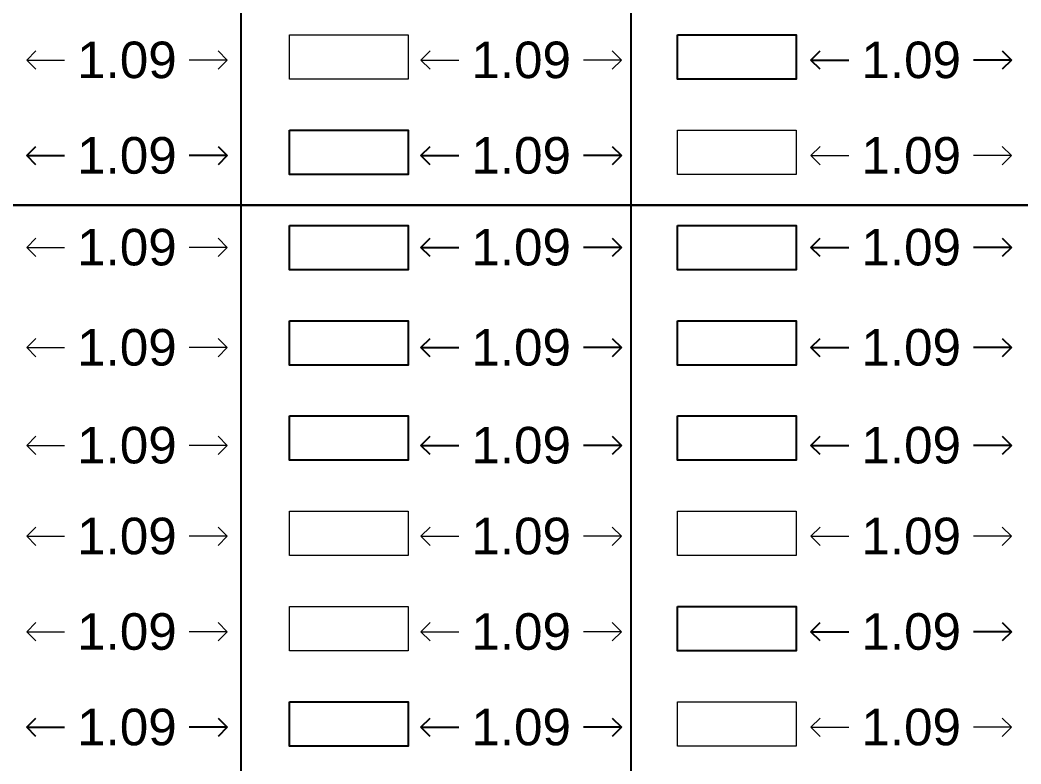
# Model space of a CAD drawing. Header units: millimetres. Extents: x -9481 to -9286, y 28706 to 28853.
# Drawn here: x -9452.65 to -9447.18, y 28762.49 to 28766.56 of the extents above; entities that cross this region are included whole.
import ezdxf

# ---------------------------------------------------------------- set-up
doc = ezdxf.new("R2010")
doc.units = ezdxf.units.MM
doc.header["$PDMODE"] = 34
doc.header["$PDSIZE"] = -15
doc.linetypes.add('CONTINULUS', pattern=[0])
for name, color, linetype, lineweight in [('BLK_1_FLR_2_REGULAR_ROOM_1', 7, 'Continuous', 0), ('BLK_1_FLR_2_REGULAR_ROOM_2', 7, 'Continuous', 0), ('BLK_1_FLR_2_REGULAR_ROOM_3', 7, 'Continuous', 0), ('BLK_1_FLR_2_REGULAR_ROOM_4', 7, 'Continuous', 0), ('BLK_1_FLR_2_REGULAR_ROOM_5', 7, 'Continuous', 0), ('BLK_1_FLR_3_REGULAR_ROOM', 7, 'Continuous', 0), ('BLK_1_FLR_3_REGULAR_ROOM_5', 7, 'Continuous', 0), ('BLK_1_FLR_4_REGULAR_ROOM_4', 7, 'Continuous', 0), ('BLK_1_FLR_4_REGULAR_ROOM_6', 7, 'Continuous', 0), ('PLAN', 7, 'Continuous', 40)]:
    doc.layers.add(name, color=color, linetype=linetype, lineweight=lineweight)
for name, color, linetype, plot in [('BLK_1_FLR_2_REGULAR_ROOM_6', 7, 'Continuous', False), ('BLK_1_FLR_3_REGULAR_ROOM_2', 7, 'Continuous', False), ('BLK_1_FLR_3_REGULAR_ROOM_3', 7, 'Continuous', False), ('BLK_1_FLR_3_REGULAR_ROOM_6', 7, 'Continuous', False), ('BLK_1_FLR_4_REGULAR_ROOM_1', 7, 'Continuous', False), ('BLK_1_FLR_4_REGULAR_ROOM_2', 7, 'Continuous', False), ('BLK_1_FLR_4_REGULAR_ROOM_3', 7, 'Continuous', False), ('BLK_1_FLR_4_REGULAR_ROOM_5', 7, 'Continuous', False)]:
    doc.layers.add(name, color=color, linetype=linetype, plot=plot)
doc.layers.add('BLK_1_FLR_3_REGULAR_ROOM_1', color=7, linetype='Continuous')
doc.styles.add('Arial', font='arial.ttf', dxfattribs={"height": 0.2})
doc.styles.add('style2', font='arial.ttf', dxfattribs={"height": 0.3})
doc.dimstyles.new('INT DIM', dxfattribs={"dimtxt": 0.3, "dimasz": 0.1, "dimexe": 0.18, "dimexo": 0.0625, "dimgap": 0.09, "dimtad": 0, "dimzin": 0, "dimdsep": 46, "dimtxsty": 'style2', "dimblk": 'OPEN90', "dimcen": 0.09, "dimse1": 1, "dimse2": 1, "dimclrd": 250, "dimclrt": 256, "dimadec": 0, "dimazin": 0, "dimtfac": 1, "dimtofl": 0, "dimtmove": 0, "dimatfit": 3, "dimfxl": 0, "dimtolj": 1, "dimtzin": 0, "dimlwd": -1, "dimarcsym": 0})

# ---------------------------------------------------------------- blocks, each defined once
blk = doc.blocks.new('_Open90')
at = {"layer": 'PLAN', "color": 0, "lineweight": -2}
for p, q in [((0, 0), (-1, 0)), ((-0.5, 0.5), (0, 0)), ((0, 0), (-0.5, -0.5))]:
    blk.add_line(p, q, dxfattribs=at)
blk = doc.blocks.new('*D69')
at = {"layer": 'BLK_1_FLR_2_REGULAR_ROOM_5', "color": 250}
for p, q in [((-9452.509323, 28766.340593), (-9452.402135, 28766.340593)), ((-9451.614347, 28766.340593), (-9451.721535, 28766.340593))]:
    blk.add_line(p, q, dxfattribs=at)
at = {"layer": 'Defpoints', "color": 0}
for p in [(-9452.609323, 28766.460667), (-9451.514347, 28766.460667), (-9451.514347, 28766.340593)]:
    blk.add_point(p, dxfattribs=at)
at = {"layer": 'BLK_1_FLR_2_REGULAR_ROOM_5', "color": 250, "xscale": 0.1, "yscale": 0.1, "zscale": 0.1, "rotation": 180}
blk.add_blockref('_Open90', (-9452.609323, 28766.340593), dxfattribs=at)
at = {"layer": 'BLK_1_FLR_2_REGULAR_ROOM_5', "color": 250, "xscale": 0.1, "yscale": 0.1, "zscale": 0.1}
blk.add_blockref('_Open90', (-9451.514347, 28766.340593), dxfattribs=at)
at = {"layer": 'BLK_1_FLR_2_REGULAR_ROOM_5', "linetype": 'CONTINULUS', "ltscale": 0.05, "insert": (-9452.061835, 28766.340593), "char_height": 0.2, "attachment_point": 5, "style": 'Arial'}
blk.add_mtext('\\A1;1.09', dxfattribs=at)
blk = doc.blocks.new('*D70')
at = {"layer": 'BLK_1_FLR_3_REGULAR_ROOM_5', "color": 250}
for p, q in [((-9450.355799, 28766.340593), (-9450.248611, 28766.340593)), ((-9449.460823, 28766.340593), (-9449.568011, 28766.340593))]:
    blk.add_line(p, q, dxfattribs=at)
at = {"layer": 'Defpoints', "color": 0}
for p in [(-9450.455799, 28766.460667), (-9449.360823, 28766.460667), (-9449.360823, 28766.340593)]:
    blk.add_point(p, dxfattribs=at)
at = {"layer": 'BLK_1_FLR_3_REGULAR_ROOM_5', "color": 250, "xscale": 0.1, "yscale": 0.1, "zscale": 0.1, "rotation": 180}
blk.add_blockref('_Open90', (-9450.455799, 28766.340593), dxfattribs=at)
at = {"layer": 'BLK_1_FLR_3_REGULAR_ROOM_5', "color": 250, "xscale": 0.1, "yscale": 0.1, "zscale": 0.1}
blk.add_blockref('_Open90', (-9449.360823, 28766.340593), dxfattribs=at)
at = {"layer": 'BLK_1_FLR_3_REGULAR_ROOM_5', "linetype": 'CONTINULUS', "ltscale": 0.05, "insert": (-9449.908311, 28766.340593), "char_height": 0.2, "attachment_point": 5, "style": 'Arial'}
blk.add_mtext('\\A1;1.09', dxfattribs=at)
blk = doc.blocks.new('*D71')
at = {"layer": 'BLK_1_FLR_4_REGULAR_ROOM_5', "color": 250}
for p, q in [((-9448.225369, 28766.340593), (-9448.118181, 28766.340593)), ((-9447.330393, 28766.340593), (-9447.437581, 28766.340593))]:
    blk.add_line(p, q, dxfattribs=at)
at = {"layer": 'Defpoints', "color": 0}
for p in [(-9448.325369, 28766.460667), (-9447.230393, 28766.460667), (-9447.230393, 28766.340593)]:
    blk.add_point(p, dxfattribs=at)
at = {"layer": 'BLK_1_FLR_4_REGULAR_ROOM_5', "color": 250, "xscale": 0.1, "yscale": 0.1, "zscale": 0.1, "rotation": 180}
blk.add_blockref('_Open90', (-9448.325369, 28766.340593), dxfattribs=at)
at = {"layer": 'BLK_1_FLR_4_REGULAR_ROOM_5', "color": 250, "xscale": 0.1, "yscale": 0.1, "zscale": 0.1}
blk.add_blockref('_Open90', (-9447.230393, 28766.340593), dxfattribs=at)
at = {"layer": 'BLK_1_FLR_4_REGULAR_ROOM_5', "linetype": 'CONTINULUS', "ltscale": 0.05, "insert": (-9447.777881, 28766.340593), "char_height": 0.2, "attachment_point": 5, "style": 'Arial'}
blk.add_mtext('\\A1;1.09', dxfattribs=at)
blk = doc.blocks.new('*D74')
at = {"layer": 'BLK_1_FLR_2_REGULAR_ROOM_6', "color": 250}
for p, q in [((-9452.509323, 28765.818675), (-9452.402135, 28765.818675)), ((-9451.614347, 28765.818675), (-9451.721535, 28765.818675))]:
    blk.add_line(p, q, dxfattribs=at)
at = {"layer": 'Defpoints', "color": 0}
for p in [(-9452.609323, 28765.93875), (-9451.514347, 28765.93875), (-9451.514347, 28765.818675)]:
    blk.add_point(p, dxfattribs=at)
at = {"layer": 'BLK_1_FLR_2_REGULAR_ROOM_6', "color": 250, "xscale": 0.1, "yscale": 0.1, "zscale": 0.1, "rotation": 180}
blk.add_blockref('_Open90', (-9452.609323, 28765.818675), dxfattribs=at)
at = {"layer": 'BLK_1_FLR_2_REGULAR_ROOM_6', "color": 250, "xscale": 0.1, "yscale": 0.1, "zscale": 0.1}
blk.add_blockref('_Open90', (-9451.514347, 28765.818675), dxfattribs=at)
at = {"layer": 'BLK_1_FLR_2_REGULAR_ROOM_6', "linetype": 'CONTINULUS', "ltscale": 0.05, "insert": (-9452.061835, 28765.818675), "char_height": 0.2, "attachment_point": 5, "style": 'Arial'}
blk.add_mtext('\\A1;1.09', dxfattribs=at)
blk = doc.blocks.new('*D75')
at = {"layer": 'BLK_1_FLR_3_REGULAR_ROOM_6', "color": 250}
for p, q in [((-9450.355799, 28765.818675), (-9450.248611, 28765.818675)), ((-9449.460823, 28765.818675), (-9449.568011, 28765.818675))]:
    blk.add_line(p, q, dxfattribs=at)
at = {"layer": 'Defpoints', "color": 0}
for p in [(-9450.455799, 28765.93875), (-9449.360823, 28765.93875), (-9449.360823, 28765.818675)]:
    blk.add_point(p, dxfattribs=at)
at = {"layer": 'BLK_1_FLR_3_REGULAR_ROOM_6', "color": 250, "xscale": 0.1, "yscale": 0.1, "zscale": 0.1, "rotation": 180}
blk.add_blockref('_Open90', (-9450.455799, 28765.818675), dxfattribs=at)
at = {"layer": 'BLK_1_FLR_3_REGULAR_ROOM_6', "color": 250, "xscale": 0.1, "yscale": 0.1, "zscale": 0.1}
blk.add_blockref('_Open90', (-9449.360823, 28765.818675), dxfattribs=at)
at = {"layer": 'BLK_1_FLR_3_REGULAR_ROOM_6', "linetype": 'CONTINULUS', "ltscale": 0.05, "insert": (-9449.908311, 28765.818675), "char_height": 0.2, "attachment_point": 5, "style": 'Arial'}
blk.add_mtext('\\A1;1.09', dxfattribs=at)
blk = doc.blocks.new('*D76')
at = {"layer": 'BLK_1_FLR_4_REGULAR_ROOM_6', "color": 250}
for p, q in [((-9448.225369, 28765.818675), (-9448.118181, 28765.818675)), ((-9447.330393, 28765.818675), (-9447.437581, 28765.818675))]:
    blk.add_line(p, q, dxfattribs=at)
at = {"layer": 'Defpoints', "color": 0}
for p in [(-9448.325369, 28765.93875), (-9447.230393, 28765.93875), (-9447.230393, 28765.818675)]:
    blk.add_point(p, dxfattribs=at)
at = {"layer": 'BLK_1_FLR_4_REGULAR_ROOM_6', "color": 250, "xscale": 0.1, "yscale": 0.1, "zscale": 0.1, "rotation": 180}
blk.add_blockref('_Open90', (-9448.325369, 28765.818675), dxfattribs=at)
at = {"layer": 'BLK_1_FLR_4_REGULAR_ROOM_6', "color": 250, "xscale": 0.1, "yscale": 0.1, "zscale": 0.1}
blk.add_blockref('_Open90', (-9447.230393, 28765.818675), dxfattribs=at)
at = {"layer": 'BLK_1_FLR_4_REGULAR_ROOM_6', "linetype": 'CONTINULUS', "ltscale": 0.05, "insert": (-9447.777881, 28765.818675), "char_height": 0.2, "attachment_point": 5, "style": 'Arial'}
blk.add_mtext('\\A1;1.09', dxfattribs=at)
blk = doc.blocks.new('*D79')
at = {"layer": 'BLK_1_FLR_2_REGULAR_ROOM_1', "color": 250}
for p, q in [((-9452.509323, 28765.317201), (-9452.402135, 28765.317201)), ((-9451.614347, 28765.317201), (-9451.721535, 28765.317201))]:
    blk.add_line(p, q, dxfattribs=at)
at = {"layer": 'Defpoints', "color": 0}
for p in [(-9452.609323, 28765.437276), (-9451.514347, 28765.437276), (-9451.514347, 28765.317201)]:
    blk.add_point(p, dxfattribs=at)
at = {"layer": 'BLK_1_FLR_2_REGULAR_ROOM_1', "color": 250, "xscale": 0.1, "yscale": 0.1, "zscale": 0.1, "rotation": 180}
blk.add_blockref('_Open90', (-9452.609323, 28765.317201), dxfattribs=at)
at = {"layer": 'BLK_1_FLR_2_REGULAR_ROOM_1', "color": 250, "xscale": 0.1, "yscale": 0.1, "zscale": 0.1}
blk.add_blockref('_Open90', (-9451.514347, 28765.317201), dxfattribs=at)
at = {"layer": 'BLK_1_FLR_2_REGULAR_ROOM_1', "linetype": 'CONTINULUS', "ltscale": 0.05, "insert": (-9452.061835, 28765.317201), "char_height": 0.2, "attachment_point": 5, "style": 'Arial'}
blk.add_mtext('\\A1;1.09', dxfattribs=at)
blk = doc.blocks.new('*D80')
at = {"layer": 'BLK_1_FLR_3_REGULAR_ROOM_1', "color": 250}
for p, q in [((-9450.355799, 28765.317201), (-9450.248611, 28765.317201)), ((-9449.460823, 28765.317201), (-9449.568011, 28765.317201))]:
    blk.add_line(p, q, dxfattribs=at)
at = {"layer": 'Defpoints', "color": 0}
for p in [(-9450.455799, 28765.437276), (-9449.360823, 28765.437276), (-9449.360823, 28765.317201)]:
    blk.add_point(p, dxfattribs=at)
at = {"layer": 'BLK_1_FLR_3_REGULAR_ROOM_1', "color": 250, "xscale": 0.1, "yscale": 0.1, "zscale": 0.1, "rotation": 180}
blk.add_blockref('_Open90', (-9450.455799, 28765.317201), dxfattribs=at)
at = {"layer": 'BLK_1_FLR_3_REGULAR_ROOM_1', "color": 250, "xscale": 0.1, "yscale": 0.1, "zscale": 0.1}
blk.add_blockref('_Open90', (-9449.360823, 28765.317201), dxfattribs=at)
at = {"layer": 'BLK_1_FLR_3_REGULAR_ROOM_1', "linetype": 'CONTINULUS', "ltscale": 0.05, "insert": (-9449.908311, 28765.317201), "char_height": 0.2, "attachment_point": 5, "style": 'Arial'}
blk.add_mtext('\\A1;1.09', dxfattribs=at)
blk = doc.blocks.new('*D81')
at = {"layer": 'BLK_1_FLR_4_REGULAR_ROOM_1', "color": 250}
for p, q in [((-9448.225369, 28765.317201), (-9448.118181, 28765.317201)), ((-9447.330393, 28765.317201), (-9447.437581, 28765.317201))]:
    blk.add_line(p, q, dxfattribs=at)
at = {"layer": 'Defpoints', "color": 0}
for p in [(-9448.325369, 28765.437276), (-9447.230393, 28765.437276), (-9447.230393, 28765.317201)]:
    blk.add_point(p, dxfattribs=at)
at = {"layer": 'BLK_1_FLR_4_REGULAR_ROOM_1', "color": 250, "xscale": 0.1, "yscale": 0.1, "zscale": 0.1, "rotation": 180}
blk.add_blockref('_Open90', (-9448.325369, 28765.317201), dxfattribs=at)
at = {"layer": 'BLK_1_FLR_4_REGULAR_ROOM_1', "color": 250, "xscale": 0.1, "yscale": 0.1, "zscale": 0.1}
blk.add_blockref('_Open90', (-9447.230393, 28765.317201), dxfattribs=at)
at = {"layer": 'BLK_1_FLR_4_REGULAR_ROOM_1', "linetype": 'CONTINULUS', "ltscale": 0.05, "insert": (-9447.777881, 28765.317201), "char_height": 0.2, "attachment_point": 5, "style": 'Arial'}
blk.add_mtext('\\A1;1.09', dxfattribs=at)
blk = doc.blocks.new('*D84')
at = {"layer": 'BLK_1_FLR_2_REGULAR_ROOM_2', "color": 250}
for p, q in [((-9452.509323, 28764.769788), (-9452.402135, 28764.769788)), ((-9451.614347, 28764.769788), (-9451.721535, 28764.769788))]:
    blk.add_line(p, q, dxfattribs=at)
at = {"layer": 'Defpoints', "color": 0}
for p in [(-9452.609323, 28764.889863), (-9451.514347, 28764.889863), (-9451.514347, 28764.769788)]:
    blk.add_point(p, dxfattribs=at)
at = {"layer": 'BLK_1_FLR_2_REGULAR_ROOM_2', "color": 250, "xscale": 0.1, "yscale": 0.1, "zscale": 0.1, "rotation": 180}
blk.add_blockref('_Open90', (-9452.609323, 28764.769788), dxfattribs=at)
at = {"layer": 'BLK_1_FLR_2_REGULAR_ROOM_2', "color": 250, "xscale": 0.1, "yscale": 0.1, "zscale": 0.1}
blk.add_blockref('_Open90', (-9451.514347, 28764.769788), dxfattribs=at)
at = {"layer": 'BLK_1_FLR_2_REGULAR_ROOM_2', "linetype": 'CONTINULUS', "ltscale": 0.05, "insert": (-9452.061835, 28764.769788), "char_height": 0.2, "attachment_point": 5, "style": 'Arial'}
blk.add_mtext('\\A1;1.09', dxfattribs=at)
blk = doc.blocks.new('*D85')
at = {"layer": 'BLK_1_FLR_3_REGULAR_ROOM_2', "color": 250}
for p, q in [((-9450.355799, 28764.769788), (-9450.248611, 28764.769788)), ((-9449.460823, 28764.769788), (-9449.568011, 28764.769788))]:
    blk.add_line(p, q, dxfattribs=at)
at = {"layer": 'Defpoints', "color": 0}
for p in [(-9450.455799, 28764.889863), (-9449.360823, 28764.889863), (-9449.360823, 28764.769788)]:
    blk.add_point(p, dxfattribs=at)
at = {"layer": 'BLK_1_FLR_3_REGULAR_ROOM_2', "color": 250, "xscale": 0.1, "yscale": 0.1, "zscale": 0.1, "rotation": 180}
blk.add_blockref('_Open90', (-9450.455799, 28764.769788), dxfattribs=at)
at = {"layer": 'BLK_1_FLR_3_REGULAR_ROOM_2', "color": 250, "xscale": 0.1, "yscale": 0.1, "zscale": 0.1}
blk.add_blockref('_Open90', (-9449.360823, 28764.769788), dxfattribs=at)
at = {"layer": 'BLK_1_FLR_3_REGULAR_ROOM_2', "linetype": 'CONTINULUS', "ltscale": 0.05, "insert": (-9449.908311, 28764.769788), "char_height": 0.2, "attachment_point": 5, "style": 'Arial'}
blk.add_mtext('\\A1;1.09', dxfattribs=at)
blk = doc.blocks.new('*D86')
at = {"layer": 'BLK_1_FLR_4_REGULAR_ROOM_2', "color": 250}
for p, q in [((-9448.225369, 28764.769788), (-9448.118181, 28764.769788)), ((-9447.330393, 28764.769788), (-9447.437581, 28764.769788))]:
    blk.add_line(p, q, dxfattribs=at)
at = {"layer": 'Defpoints', "color": 0}
for p in [(-9448.325369, 28764.889863), (-9447.230393, 28764.889863), (-9447.230393, 28764.769788)]:
    blk.add_point(p, dxfattribs=at)
at = {"layer": 'BLK_1_FLR_4_REGULAR_ROOM_2', "color": 250, "xscale": 0.1, "yscale": 0.1, "zscale": 0.1, "rotation": 180}
blk.add_blockref('_Open90', (-9448.325369, 28764.769788), dxfattribs=at)
at = {"layer": 'BLK_1_FLR_4_REGULAR_ROOM_2', "color": 250, "xscale": 0.1, "yscale": 0.1, "zscale": 0.1}
blk.add_blockref('_Open90', (-9447.230393, 28764.769788), dxfattribs=at)
at = {"layer": 'BLK_1_FLR_4_REGULAR_ROOM_2', "linetype": 'CONTINULUS', "ltscale": 0.05, "insert": (-9447.777881, 28764.769788), "char_height": 0.2, "attachment_point": 5, "style": 'Arial'}
blk.add_mtext('\\A1;1.09', dxfattribs=at)
blk = doc.blocks.new('*D89')
at = {"layer": 'BLK_1_FLR_2_REGULAR_ROOM_3', "color": 250}
for p, q in [((-9452.509323, 28764.235138), (-9452.402135, 28764.235138)), ((-9451.614347, 28764.235138), (-9451.721535, 28764.235138))]:
    blk.add_line(p, q, dxfattribs=at)
at = {"layer": 'Defpoints', "color": 0}
for p in [(-9452.609323, 28764.355212), (-9451.514347, 28764.355212), (-9451.514347, 28764.235138)]:
    blk.add_point(p, dxfattribs=at)
at = {"layer": 'BLK_1_FLR_2_REGULAR_ROOM_3', "color": 250, "xscale": 0.1, "yscale": 0.1, "zscale": 0.1, "rotation": 180}
blk.add_blockref('_Open90', (-9452.609323, 28764.235138), dxfattribs=at)
at = {"layer": 'BLK_1_FLR_2_REGULAR_ROOM_3', "color": 250, "xscale": 0.1, "yscale": 0.1, "zscale": 0.1}
blk.add_blockref('_Open90', (-9451.514347, 28764.235138), dxfattribs=at)
at = {"layer": 'BLK_1_FLR_2_REGULAR_ROOM_3', "linetype": 'CONTINULUS', "ltscale": 0.05, "insert": (-9452.061835, 28764.235138), "char_height": 0.2, "attachment_point": 5, "style": 'Arial'}
blk.add_mtext('\\A1;1.09', dxfattribs=at)
blk = doc.blocks.new('*D90')
at = {"layer": 'BLK_1_FLR_3_REGULAR_ROOM_3', "color": 250}
for p, q in [((-9450.355799, 28764.235138), (-9450.248611, 28764.235138)), ((-9449.460823, 28764.235138), (-9449.568011, 28764.235138))]:
    blk.add_line(p, q, dxfattribs=at)
at = {"layer": 'Defpoints', "color": 0}
for p in [(-9450.455799, 28764.355212), (-9449.360823, 28764.355212), (-9449.360823, 28764.235138)]:
    blk.add_point(p, dxfattribs=at)
at = {"layer": 'BLK_1_FLR_3_REGULAR_ROOM_3', "color": 250, "xscale": 0.1, "yscale": 0.1, "zscale": 0.1, "rotation": 180}
blk.add_blockref('_Open90', (-9450.455799, 28764.235138), dxfattribs=at)
at = {"layer": 'BLK_1_FLR_3_REGULAR_ROOM_3', "color": 250, "xscale": 0.1, "yscale": 0.1, "zscale": 0.1}
blk.add_blockref('_Open90', (-9449.360823, 28764.235138), dxfattribs=at)
at = {"layer": 'BLK_1_FLR_3_REGULAR_ROOM_3', "linetype": 'CONTINULUS', "ltscale": 0.05, "insert": (-9449.908311, 28764.235138), "char_height": 0.2, "attachment_point": 5, "style": 'Arial'}
blk.add_mtext('\\A1;1.09', dxfattribs=at)
blk = doc.blocks.new('*D91')
at = {"layer": 'BLK_1_FLR_4_REGULAR_ROOM_3', "color": 250}
for p, q in [((-9448.225369, 28764.235138), (-9448.118181, 28764.235138)), ((-9447.330393, 28764.235138), (-9447.437581, 28764.235138))]:
    blk.add_line(p, q, dxfattribs=at)
at = {"layer": 'Defpoints', "color": 0}
for p in [(-9448.325369, 28764.355212), (-9447.230393, 28764.355212), (-9447.230393, 28764.235138)]:
    blk.add_point(p, dxfattribs=at)
at = {"layer": 'BLK_1_FLR_4_REGULAR_ROOM_3', "color": 250, "xscale": 0.1, "yscale": 0.1, "zscale": 0.1, "rotation": 180}
blk.add_blockref('_Open90', (-9448.325369, 28764.235138), dxfattribs=at)
at = {"layer": 'BLK_1_FLR_4_REGULAR_ROOM_3', "color": 250, "xscale": 0.1, "yscale": 0.1, "zscale": 0.1}
blk.add_blockref('_Open90', (-9447.230393, 28764.235138), dxfattribs=at)
at = {"layer": 'BLK_1_FLR_4_REGULAR_ROOM_3', "linetype": 'CONTINULUS', "ltscale": 0.05, "insert": (-9447.777881, 28764.235138), "char_height": 0.2, "attachment_point": 5, "style": 'Arial'}
blk.add_mtext('\\A1;1.09', dxfattribs=at)
blk = doc.blocks.new('*D94')
at = {"layer": 'BLK_1_FLR_2_REGULAR_ROOM_4', "color": 250}
for p, q in [((-9452.509323, 28763.738658), (-9452.402135, 28763.738658)), ((-9451.614347, 28763.738658), (-9451.721535, 28763.738658))]:
    blk.add_line(p, q, dxfattribs=at)
at = {"layer": 'Defpoints', "color": 0}
for p in [(-9452.609323, 28763.858732), (-9451.514347, 28763.858732), (-9451.514347, 28763.738658)]:
    blk.add_point(p, dxfattribs=at)
at = {"layer": 'BLK_1_FLR_2_REGULAR_ROOM_4', "color": 250, "xscale": 0.1, "yscale": 0.1, "zscale": 0.1, "rotation": 180}
blk.add_blockref('_Open90', (-9452.609323, 28763.738658), dxfattribs=at)
at = {"layer": 'BLK_1_FLR_2_REGULAR_ROOM_4', "color": 250, "xscale": 0.1, "yscale": 0.1, "zscale": 0.1}
blk.add_blockref('_Open90', (-9451.514347, 28763.738658), dxfattribs=at)
at = {"layer": 'BLK_1_FLR_2_REGULAR_ROOM_4', "linetype": 'CONTINULUS', "ltscale": 0.05, "insert": (-9452.061835, 28763.738658), "char_height": 0.2, "attachment_point": 5, "style": 'Arial'}
blk.add_mtext('\\A1;1.09', dxfattribs=at)
blk = doc.blocks.new('*D95')
at = {"layer": 'BLK_1_FLR_3_REGULAR_ROOM', "color": 250}
for p, q in [((-9450.355799, 28763.738658), (-9450.248611, 28763.738658)), ((-9449.460823, 28763.738658), (-9449.568011, 28763.738658))]:
    blk.add_line(p, q, dxfattribs=at)
at = {"layer": 'Defpoints', "color": 0}
for p in [(-9450.455799, 28763.858732), (-9449.360823, 28763.858732), (-9449.360823, 28763.738658)]:
    blk.add_point(p, dxfattribs=at)
at = {"layer": 'BLK_1_FLR_3_REGULAR_ROOM', "color": 250, "xscale": 0.1, "yscale": 0.1, "zscale": 0.1, "rotation": 180}
blk.add_blockref('_Open90', (-9450.455799, 28763.738658), dxfattribs=at)
at = {"layer": 'BLK_1_FLR_3_REGULAR_ROOM', "color": 250, "xscale": 0.1, "yscale": 0.1, "zscale": 0.1}
blk.add_blockref('_Open90', (-9449.360823, 28763.738658), dxfattribs=at)
at = {"layer": 'BLK_1_FLR_3_REGULAR_ROOM', "linetype": 'CONTINULUS', "ltscale": 0.05, "insert": (-9449.908311, 28763.738658), "char_height": 0.2, "attachment_point": 5, "style": 'Arial'}
blk.add_mtext('\\A1;1.09', dxfattribs=at)
blk = doc.blocks.new('*D96')
at = {"layer": 'BLK_1_FLR_4_REGULAR_ROOM_4', "color": 250}
for p, q in [((-9448.225369, 28763.738658), (-9448.118181, 28763.738658)), ((-9447.330393, 28763.738658), (-9447.437581, 28763.738658))]:
    blk.add_line(p, q, dxfattribs=at)
at = {"layer": 'Defpoints', "color": 0}
for p in [(-9448.325369, 28763.858732), (-9447.230393, 28763.858732), (-9447.230393, 28763.738658)]:
    blk.add_point(p, dxfattribs=at)
at = {"layer": 'BLK_1_FLR_4_REGULAR_ROOM_4', "color": 250, "xscale": 0.1, "yscale": 0.1, "zscale": 0.1, "rotation": 180}
blk.add_blockref('_Open90', (-9448.325369, 28763.738658), dxfattribs=at)
at = {"layer": 'BLK_1_FLR_4_REGULAR_ROOM_4', "color": 250, "xscale": 0.1, "yscale": 0.1, "zscale": 0.1}
blk.add_blockref('_Open90', (-9447.230393, 28763.738658), dxfattribs=at)
at = {"layer": 'BLK_1_FLR_4_REGULAR_ROOM_4', "linetype": 'CONTINULUS', "ltscale": 0.05, "insert": (-9447.777881, 28763.738658), "char_height": 0.2, "attachment_point": 5, "style": 'Arial'}
blk.add_mtext('\\A1;1.09', dxfattribs=at)
blk = doc.blocks.new('*D99')
at = {"layer": 'BLK_1_FLR_2_REGULAR_ROOM_5', "color": 250}
for p, q in [((-9452.509323, 28763.216711), (-9452.402135, 28763.216711)), ((-9451.614347, 28763.216711), (-9451.721535, 28763.216711))]:
    blk.add_line(p, q, dxfattribs=at)
at = {"layer": 'Defpoints', "color": 0}
for p in [(-9452.609323, 28763.336786), (-9451.514347, 28763.336786), (-9451.514347, 28763.216711)]:
    blk.add_point(p, dxfattribs=at)
at = {"layer": 'BLK_1_FLR_2_REGULAR_ROOM_5', "color": 250, "xscale": 0.1, "yscale": 0.1, "zscale": 0.1, "rotation": 180}
blk.add_blockref('_Open90', (-9452.609323, 28763.216711), dxfattribs=at)
at = {"layer": 'BLK_1_FLR_2_REGULAR_ROOM_5', "color": 250, "xscale": 0.1, "yscale": 0.1, "zscale": 0.1}
blk.add_blockref('_Open90', (-9451.514347, 28763.216711), dxfattribs=at)
at = {"layer": 'BLK_1_FLR_2_REGULAR_ROOM_5', "linetype": 'CONTINULUS', "ltscale": 0.05, "insert": (-9452.061835, 28763.216711), "char_height": 0.2, "attachment_point": 5, "style": 'Arial'}
blk.add_mtext('\\A1;1.09', dxfattribs=at)
blk = doc.blocks.new('*D100')
at = {"layer": 'BLK_1_FLR_3_REGULAR_ROOM_5', "color": 250}
for p, q in [((-9450.355799, 28763.216711), (-9450.248611, 28763.216711)), ((-9449.460823, 28763.216711), (-9449.568011, 28763.216711))]:
    blk.add_line(p, q, dxfattribs=at)
at = {"layer": 'Defpoints', "color": 0}
for p in [(-9450.455799, 28763.336786), (-9449.360823, 28763.336786), (-9449.360823, 28763.216711)]:
    blk.add_point(p, dxfattribs=at)
at = {"layer": 'BLK_1_FLR_3_REGULAR_ROOM_5', "color": 250, "xscale": 0.1, "yscale": 0.1, "zscale": 0.1, "rotation": 180}
blk.add_blockref('_Open90', (-9450.455799, 28763.216711), dxfattribs=at)
at = {"layer": 'BLK_1_FLR_3_REGULAR_ROOM_5', "color": 250, "xscale": 0.1, "yscale": 0.1, "zscale": 0.1}
blk.add_blockref('_Open90', (-9449.360823, 28763.216711), dxfattribs=at)
at = {"layer": 'BLK_1_FLR_3_REGULAR_ROOM_5', "linetype": 'CONTINULUS', "ltscale": 0.05, "insert": (-9449.908311, 28763.216711), "char_height": 0.2, "attachment_point": 5, "style": 'Arial'}
blk.add_mtext('\\A1;1.09', dxfattribs=at)
blk = doc.blocks.new('*D101')
at = {"layer": 'BLK_1_FLR_4_REGULAR_ROOM_5', "color": 250}
for p, q in [((-9448.225369, 28763.216711), (-9448.118181, 28763.216711)), ((-9447.330393, 28763.216711), (-9447.437581, 28763.216711))]:
    blk.add_line(p, q, dxfattribs=at)
at = {"layer": 'Defpoints', "color": 0}
for p in [(-9448.325369, 28763.336786), (-9447.230393, 28763.336786), (-9447.230393, 28763.216711)]:
    blk.add_point(p, dxfattribs=at)
at = {"layer": 'BLK_1_FLR_4_REGULAR_ROOM_5', "color": 250, "xscale": 0.1, "yscale": 0.1, "zscale": 0.1, "rotation": 180}
blk.add_blockref('_Open90', (-9448.325369, 28763.216711), dxfattribs=at)
at = {"layer": 'BLK_1_FLR_4_REGULAR_ROOM_5', "color": 250, "xscale": 0.1, "yscale": 0.1, "zscale": 0.1}
blk.add_blockref('_Open90', (-9447.230393, 28763.216711), dxfattribs=at)
at = {"layer": 'BLK_1_FLR_4_REGULAR_ROOM_5', "linetype": 'CONTINULUS', "ltscale": 0.05, "insert": (-9447.777881, 28763.216711), "char_height": 0.2, "attachment_point": 5, "style": 'Arial'}
blk.add_mtext('\\A1;1.09', dxfattribs=at)
blk = doc.blocks.new('*D104')
at = {"layer": 'BLK_1_FLR_2_REGULAR_ROOM_6', "color": 250}
for p, q in [((-9452.509323, 28762.694794), (-9452.402135, 28762.694794)), ((-9451.614347, 28762.694794), (-9451.721535, 28762.694794))]:
    blk.add_line(p, q, dxfattribs=at)
at = {"layer": 'Defpoints', "color": 0}
for p in [(-9452.609323, 28762.814869), (-9451.514347, 28762.814869), (-9451.514347, 28762.694794)]:
    blk.add_point(p, dxfattribs=at)
at = {"layer": 'BLK_1_FLR_2_REGULAR_ROOM_6', "color": 250, "xscale": 0.1, "yscale": 0.1, "zscale": 0.1, "rotation": 180}
blk.add_blockref('_Open90', (-9452.609323, 28762.694794), dxfattribs=at)
at = {"layer": 'BLK_1_FLR_2_REGULAR_ROOM_6', "color": 250, "xscale": 0.1, "yscale": 0.1, "zscale": 0.1}
blk.add_blockref('_Open90', (-9451.514347, 28762.694794), dxfattribs=at)
at = {"layer": 'BLK_1_FLR_2_REGULAR_ROOM_6', "linetype": 'CONTINULUS', "ltscale": 0.05, "insert": (-9452.061835, 28762.694794), "char_height": 0.2, "attachment_point": 5, "style": 'Arial'}
blk.add_mtext('\\A1;1.09', dxfattribs=at)
blk = doc.blocks.new('*D105')
at = {"layer": 'BLK_1_FLR_3_REGULAR_ROOM_6', "color": 250}
for p, q in [((-9450.355799, 28762.694794), (-9450.248611, 28762.694794)), ((-9449.460823, 28762.694794), (-9449.568011, 28762.694794))]:
    blk.add_line(p, q, dxfattribs=at)
at = {"layer": 'Defpoints', "color": 0}
for p in [(-9450.455799, 28762.814869), (-9449.360823, 28762.814869), (-9449.360823, 28762.694794)]:
    blk.add_point(p, dxfattribs=at)
at = {"layer": 'BLK_1_FLR_3_REGULAR_ROOM_6', "color": 250, "xscale": 0.1, "yscale": 0.1, "zscale": 0.1, "rotation": 180}
blk.add_blockref('_Open90', (-9450.455799, 28762.694794), dxfattribs=at)
at = {"layer": 'BLK_1_FLR_3_REGULAR_ROOM_6', "color": 250, "xscale": 0.1, "yscale": 0.1, "zscale": 0.1}
blk.add_blockref('_Open90', (-9449.360823, 28762.694794), dxfattribs=at)
at = {"layer": 'BLK_1_FLR_3_REGULAR_ROOM_6', "linetype": 'CONTINULUS', "ltscale": 0.05, "insert": (-9449.908311, 28762.694794), "char_height": 0.2, "attachment_point": 5, "style": 'Arial'}
blk.add_mtext('\\A1;1.09', dxfattribs=at)
blk = doc.blocks.new('*D106')
at = {"layer": 'BLK_1_FLR_4_REGULAR_ROOM_6', "color": 250}
for p, q in [((-9448.225369, 28762.694794), (-9448.118181, 28762.694794)), ((-9447.330393, 28762.694794), (-9447.437581, 28762.694794))]:
    blk.add_line(p, q, dxfattribs=at)
at = {"layer": 'Defpoints', "color": 0}
for p in [(-9448.325369, 28762.814869), (-9447.230393, 28762.814869), (-9447.230393, 28762.694794)]:
    blk.add_point(p, dxfattribs=at)
at = {"layer": 'BLK_1_FLR_4_REGULAR_ROOM_6', "color": 250, "xscale": 0.1, "yscale": 0.1, "zscale": 0.1, "rotation": 180}
blk.add_blockref('_Open90', (-9448.325369, 28762.694794), dxfattribs=at)
at = {"layer": 'BLK_1_FLR_4_REGULAR_ROOM_6', "color": 250, "xscale": 0.1, "yscale": 0.1, "zscale": 0.1}
blk.add_blockref('_Open90', (-9447.230393, 28762.694794), dxfattribs=at)
at = {"layer": 'BLK_1_FLR_4_REGULAR_ROOM_6', "linetype": 'CONTINULUS', "ltscale": 0.05, "insert": (-9447.777881, 28762.694794), "char_height": 0.2, "attachment_point": 5, "style": 'Arial'}
blk.add_mtext('\\A1;1.09', dxfattribs=at)

msp = doc.modelspace()

# ---------------------------------------------------------------- linework, layer by layer
for p, q in [((-9449.308551, 28768.672286), (-9449.308551, 28765.548404)), ((-9451.440064, 28768.151639), (-9451.440064, 28765.548404)), ((-9451.440064, 28765.548404), (-9451.440064, 28765.027757)), ((-9449.308551, 28765.548404), (-9449.308551, 28765.027757)), ((-9449.308551, 28765.548404), (-9449.308551, 28762.424523)), ((-9451.440064, 28765.027757), (-9451.440064, 28762.424523))]:
    msp.add_line(p, q)
for points in [[(-9442.229952, 28768.151639), (-9442.229952, 28765.548404), (-9461.731845, 28765.548404)], [(-9461.731845, 28765.548404), (-9442.229952, 28765.548404), (-9442.229952, 28765.027757)]]:
    msp.add_lwpolyline(points)
at = {"layer": 'BLK_1_FLR_3_REGULAR_ROOM', "color": 2}
msp.add_lwpolyline([(-9451.174257, 28763.875335), (-9450.525076, 28763.875335), (-9450.525076, 28763.633186), (-9451.174257, 28763.633186)], close=True, dxfattribs=at)
at = {"layer": 'BLK_1_FLR_3_REGULAR_ROOM_1', "color": 2}
msp.add_lwpolyline([(-9451.174257, 28765.437276), (-9450.525076, 28765.437276), (-9450.525076, 28765.195127), (-9451.174257, 28765.195127)], close=True, dxfattribs=at)
at = {"layer": 'BLK_1_FLR_3_REGULAR_ROOM_2', "color": 2}
msp.add_lwpolyline([(-9451.174257, 28764.916629), (-9450.525076, 28764.916629), (-9450.525076, 28764.67448), (-9451.174257, 28764.67448)], close=True, dxfattribs=at)
at = {"layer": 'BLK_1_FLR_3_REGULAR_ROOM_3', "color": 2}
msp.add_lwpolyline([(-9451.174257, 28764.395982), (-9450.525076, 28764.395982), (-9450.525076, 28764.153833), (-9451.174257, 28764.153833)], close=True, dxfattribs=at)
at = {"layer": 'BLK_1_FLR_3_REGULAR_ROOM_5', "color": 1}
msp.add_lwpolyline([(-9451.174257, 28766.47857), (-9450.525076, 28766.47857), (-9450.525076, 28766.236421), (-9451.174257, 28766.236421)], close=True, dxfattribs=at)
at = {"layer": 'BLK_1_FLR_3_REGULAR_ROOM_5', "color": 2}
msp.add_lwpolyline([(-9451.174257, 28763.354688), (-9450.525076, 28763.354688), (-9450.525076, 28763.112539), (-9451.174257, 28763.112539)], close=True, dxfattribs=at)
at = {"layer": 'BLK_1_FLR_3_REGULAR_ROOM_6', "color": 1}
msp.add_lwpolyline([(-9451.174257, 28765.957923), (-9450.525076, 28765.957923), (-9450.525076, 28765.715774), (-9451.174257, 28765.715774)], close=True, dxfattribs=at)
at = {"layer": 'BLK_1_FLR_3_REGULAR_ROOM_6', "color": 2}
msp.add_lwpolyline([(-9451.174257, 28762.834041), (-9450.525076, 28762.834041), (-9450.525076, 28762.591892), (-9451.174257, 28762.591892)], close=True, dxfattribs=at)
at = {"layer": 'BLK_1_FLR_4_REGULAR_ROOM_1', "color": 2}
msp.add_lwpolyline([(-9449.055205, 28765.437276), (-9448.406024, 28765.437276), (-9448.406024, 28765.195127), (-9449.055205, 28765.195127)], close=True, dxfattribs=at)
at = {"layer": 'BLK_1_FLR_4_REGULAR_ROOM_2', "color": 2}
msp.add_lwpolyline([(-9449.055205, 28764.916629), (-9448.406024, 28764.916629), (-9448.406024, 28764.67448), (-9449.055205, 28764.67448)], close=True, dxfattribs=at)
at = {"layer": 'BLK_1_FLR_4_REGULAR_ROOM_3', "color": 2}
msp.add_lwpolyline([(-9449.055205, 28764.395982), (-9448.406024, 28764.395982), (-9448.406024, 28764.153833), (-9449.055205, 28764.153833)], close=True, dxfattribs=at)
at = {"layer": 'BLK_1_FLR_4_REGULAR_ROOM_4', "color": 2}
msp.add_lwpolyline([(-9449.055205, 28763.875335), (-9448.406024, 28763.875335), (-9448.406024, 28763.633186), (-9449.055205, 28763.633186)], close=True, dxfattribs=at)
at = {"layer": 'BLK_1_FLR_4_REGULAR_ROOM_5', "color": 1}
msp.add_lwpolyline([(-9449.055205, 28766.47857), (-9448.406024, 28766.47857), (-9448.406024, 28766.236421), (-9449.055205, 28766.236421)], close=True, dxfattribs=at)
at = {"layer": 'BLK_1_FLR_4_REGULAR_ROOM_5', "color": 2}
msp.add_lwpolyline([(-9449.055205, 28763.354688), (-9448.406024, 28763.354688), (-9448.406024, 28763.112539), (-9449.055205, 28763.112539)], close=True, dxfattribs=at)
at = {"layer": 'BLK_1_FLR_4_REGULAR_ROOM_6', "color": 1}
msp.add_lwpolyline([(-9449.055205, 28765.957923), (-9448.406024, 28765.957923), (-9448.406024, 28765.715774), (-9449.055205, 28765.715774)], close=True, dxfattribs=at)
at = {"layer": 'BLK_1_FLR_4_REGULAR_ROOM_6', "color": 2}
msp.add_lwpolyline([(-9449.055205, 28762.834041), (-9448.406024, 28762.834041), (-9448.406024, 28762.591892), (-9449.055205, 28762.591892)], close=True, dxfattribs=at)

# ---------------------------------------------------------------- dimensions: what is measured, and where the dimension line sits
at = {"layer": 'BLK_1_FLR_2_REGULAR_ROOM_1', "color": 2}
dim = msp.add_linear_dim(base=(-9451.514347, 28765.317201), p1=(-9452.609323, 28765.437276), p2=(-9451.514347, 28765.437276), dimstyle='INT DIM', override={"dimtxt": 0.2, "dimtxsty": 'Arial', "dimfxl": 0.125, "dimtfill": 1, "dimtfillclr": 7, "dimarcsym": 1}, dxfattribs=at)
dim.commit()
dim.dimension.update_dxf_attribs({"geometry": '*D79', "text_midpoint": (-9452.061835, 28765.317201)})
at = {"layer": 'BLK_1_FLR_2_REGULAR_ROOM_2', "color": 2}
dim = msp.add_linear_dim(base=(-9451.514347, 28764.769788), p1=(-9452.609323, 28764.889863), p2=(-9451.514347, 28764.889863), dimstyle='INT DIM', override={"dimtxt": 0.2, "dimtxsty": 'Arial', "dimfxl": 0.125, "dimtfill": 1, "dimtfillclr": 7, "dimarcsym": 1}, dxfattribs=at)
dim.commit()
dim.dimension.update_dxf_attribs({"geometry": '*D84', "text_midpoint": (-9452.061835, 28764.769788)})
at = {"layer": 'BLK_1_FLR_2_REGULAR_ROOM_3', "color": 2}
dim = msp.add_linear_dim(base=(-9451.514347, 28764.235138), p1=(-9452.609323, 28764.355212), p2=(-9451.514347, 28764.355212), dimstyle='INT DIM', override={"dimtxt": 0.2, "dimtxsty": 'Arial', "dimfxl": 0.125, "dimtfill": 1, "dimtfillclr": 7, "dimarcsym": 1}, dxfattribs=at)
dim.commit()
dim.dimension.update_dxf_attribs({"geometry": '*D89', "text_midpoint": (-9452.061835, 28764.235138)})
at = {"layer": 'BLK_1_FLR_2_REGULAR_ROOM_4', "color": 2}
dim = msp.add_linear_dim(base=(-9451.514347, 28763.738658), p1=(-9452.609323, 28763.858732), p2=(-9451.514347, 28763.858732), dimstyle='INT DIM', override={"dimtxt": 0.2, "dimtxsty": 'Arial', "dimfxl": 0.125, "dimtfill": 1, "dimtfillclr": 7, "dimarcsym": 1}, dxfattribs=at)
dim.commit()
dim.dimension.update_dxf_attribs({"geometry": '*D94', "text_midpoint": (-9452.061835, 28763.738658)})
at = {"layer": 'BLK_1_FLR_2_REGULAR_ROOM_5', "color": 1}
dim = msp.add_linear_dim(base=(-9451.514347, 28766.340593), p1=(-9452.609323, 28766.460667), p2=(-9451.514347, 28766.460667), dimstyle='INT DIM', override={"dimtxt": 0.2, "dimtxsty": 'Arial', "dimfxl": 0.125, "dimtfill": 1, "dimtfillclr": 7, "dimarcsym": 1}, dxfattribs=at)
dim.commit()
dim.dimension.update_dxf_attribs({"geometry": '*D69', "text_midpoint": (-9452.061835, 28766.340593)})
at = {"layer": 'BLK_1_FLR_2_REGULAR_ROOM_5', "color": 2}
dim = msp.add_linear_dim(base=(-9451.514347, 28763.216711), p1=(-9452.609323, 28763.336786), p2=(-9451.514347, 28763.336786), dimstyle='INT DIM', override={"dimtxt": 0.2, "dimtxsty": 'Arial', "dimfxl": 0.125, "dimtfill": 1, "dimtfillclr": 7, "dimarcsym": 1}, dxfattribs=at)
dim.commit()
dim.dimension.update_dxf_attribs({"geometry": '*D99', "text_midpoint": (-9452.061835, 28763.216711)})
at = {"layer": 'BLK_1_FLR_2_REGULAR_ROOM_6', "color": 1}
dim = msp.add_linear_dim(base=(-9451.514347, 28765.818675), p1=(-9452.609323, 28765.93875), p2=(-9451.514347, 28765.93875), dimstyle='INT DIM', override={"dimtxt": 0.2, "dimtxsty": 'Arial', "dimfxl": 0.125, "dimtfill": 1, "dimtfillclr": 7, "dimarcsym": 1}, dxfattribs=at)
dim.commit()
dim.dimension.update_dxf_attribs({"geometry": '*D74', "text_midpoint": (-9452.061835, 28765.818675)})
at = {"layer": 'BLK_1_FLR_2_REGULAR_ROOM_6', "color": 2}
dim = msp.add_linear_dim(base=(-9451.514347, 28762.694794), p1=(-9452.609323, 28762.814869), p2=(-9451.514347, 28762.814869), dimstyle='INT DIM', override={"dimtxt": 0.2, "dimtxsty": 'Arial', "dimfxl": 0.125, "dimtfill": 1, "dimtfillclr": 7, "dimarcsym": 1}, dxfattribs=at)
dim.commit()
dim.dimension.update_dxf_attribs({"geometry": '*D104', "text_midpoint": (-9452.061835, 28762.694794)})
at = {"layer": 'BLK_1_FLR_3_REGULAR_ROOM', "color": 2}
dim = msp.add_linear_dim(base=(-9449.360823, 28763.738658), p1=(-9450.455799, 28763.858732), p2=(-9449.360823, 28763.858732), dimstyle='INT DIM', override={"dimtxt": 0.2, "dimtxsty": 'Arial', "dimfxl": 0.125, "dimtfill": 1, "dimtfillclr": 7, "dimarcsym": 1}, dxfattribs=at)
dim.commit()
dim.dimension.update_dxf_attribs({"geometry": '*D95', "text_midpoint": (-9449.908311, 28763.738658)})
at = {"layer": 'BLK_1_FLR_3_REGULAR_ROOM_1', "color": 2}
dim = msp.add_linear_dim(base=(-9449.360823, 28765.317201), p1=(-9450.455799, 28765.437276), p2=(-9449.360823, 28765.437276), dimstyle='INT DIM', override={"dimtxt": 0.2, "dimtxsty": 'Arial', "dimfxl": 0.125, "dimtfill": 1, "dimtfillclr": 7, "dimarcsym": 1}, dxfattribs=at)
dim.commit()
dim.dimension.update_dxf_attribs({"geometry": '*D80', "text_midpoint": (-9449.908311, 28765.317201)})
at = {"layer": 'BLK_1_FLR_3_REGULAR_ROOM_2', "color": 2}
dim = msp.add_linear_dim(base=(-9449.360823, 28764.769788), p1=(-9450.455799, 28764.889863), p2=(-9449.360823, 28764.889863), dimstyle='INT DIM', override={"dimtxt": 0.2, "dimtxsty": 'Arial', "dimfxl": 0.125, "dimtfill": 1, "dimtfillclr": 7, "dimarcsym": 1}, dxfattribs=at)
dim.commit()
dim.dimension.update_dxf_attribs({"geometry": '*D85', "text_midpoint": (-9449.908311, 28764.769788)})
at = {"layer": 'BLK_1_FLR_3_REGULAR_ROOM_3', "color": 2}
dim = msp.add_linear_dim(base=(-9449.360823, 28764.235138), p1=(-9450.455799, 28764.355212), p2=(-9449.360823, 28764.355212), dimstyle='INT DIM', override={"dimtxt": 0.2, "dimtxsty": 'Arial', "dimfxl": 0.125, "dimtfill": 1, "dimtfillclr": 7, "dimarcsym": 1}, dxfattribs=at)
dim.commit()
dim.dimension.update_dxf_attribs({"geometry": '*D90', "text_midpoint": (-9449.908311, 28764.235138)})
at = {"layer": 'BLK_1_FLR_3_REGULAR_ROOM_5', "color": 1}
dim = msp.add_linear_dim(base=(-9449.360823, 28766.340593), p1=(-9450.455799, 28766.460667), p2=(-9449.360823, 28766.460667), dimstyle='INT DIM', override={"dimtxt": 0.2, "dimtxsty": 'Arial', "dimfxl": 0.125, "dimtfill": 1, "dimtfillclr": 7, "dimarcsym": 1}, dxfattribs=at)
dim.commit()
dim.dimension.update_dxf_attribs({"geometry": '*D70', "text_midpoint": (-9449.908311, 28766.340593)})
at = {"layer": 'BLK_1_FLR_3_REGULAR_ROOM_5', "color": 2}
dim = msp.add_linear_dim(base=(-9449.360823, 28763.216711), p1=(-9450.455799, 28763.336786), p2=(-9449.360823, 28763.336786), dimstyle='INT DIM', override={"dimtxt": 0.2, "dimtxsty": 'Arial', "dimfxl": 0.125, "dimtfill": 1, "dimtfillclr": 7, "dimarcsym": 1}, dxfattribs=at)
dim.commit()
dim.dimension.update_dxf_attribs({"geometry": '*D100', "text_midpoint": (-9449.908311, 28763.216711)})
at = {"layer": 'BLK_1_FLR_3_REGULAR_ROOM_6', "color": 1}
dim = msp.add_linear_dim(base=(-9449.360823, 28765.818675), p1=(-9450.455799, 28765.93875), p2=(-9449.360823, 28765.93875), dimstyle='INT DIM', override={"dimtxt": 0.2, "dimtxsty": 'Arial', "dimfxl": 0.125, "dimtfill": 1, "dimtfillclr": 7, "dimarcsym": 1}, dxfattribs=at)
dim.commit()
dim.dimension.update_dxf_attribs({"geometry": '*D75', "text_midpoint": (-9449.908311, 28765.818675)})
at = {"layer": 'BLK_1_FLR_3_REGULAR_ROOM_6', "color": 2}
dim = msp.add_linear_dim(base=(-9449.360823, 28762.694794), p1=(-9450.455799, 28762.814869), p2=(-9449.360823, 28762.814869), dimstyle='INT DIM', override={"dimtxt": 0.2, "dimtxsty": 'Arial', "dimfxl": 0.125, "dimtfill": 1, "dimtfillclr": 7, "dimarcsym": 1}, dxfattribs=at)
dim.commit()
dim.dimension.update_dxf_attribs({"geometry": '*D105', "text_midpoint": (-9449.908311, 28762.694794)})
at = {"layer": 'BLK_1_FLR_4_REGULAR_ROOM_1', "color": 2}
dim = msp.add_linear_dim(base=(-9447.230393, 28765.317201), p1=(-9448.325369, 28765.437276), p2=(-9447.230393, 28765.437276), dimstyle='INT DIM', override={"dimtxt": 0.2, "dimtxsty": 'Arial', "dimfxl": 0.125, "dimtfill": 1, "dimtfillclr": 7, "dimarcsym": 1}, dxfattribs=at)
dim.commit()
dim.dimension.update_dxf_attribs({"geometry": '*D81', "text_midpoint": (-9447.777881, 28765.317201)})
at = {"layer": 'BLK_1_FLR_4_REGULAR_ROOM_2', "color": 2}
dim = msp.add_linear_dim(base=(-9447.230393, 28764.769788), p1=(-9448.325369, 28764.889863), p2=(-9447.230393, 28764.889863), dimstyle='INT DIM', override={"dimtxt": 0.2, "dimtxsty": 'Arial', "dimfxl": 0.125, "dimtfill": 1, "dimtfillclr": 7, "dimarcsym": 1}, dxfattribs=at)
dim.commit()
dim.dimension.update_dxf_attribs({"geometry": '*D86', "text_midpoint": (-9447.777881, 28764.769788)})
at = {"layer": 'BLK_1_FLR_4_REGULAR_ROOM_3', "color": 2}
dim = msp.add_linear_dim(base=(-9447.230393, 28764.235138), p1=(-9448.325369, 28764.355212), p2=(-9447.230393, 28764.355212), dimstyle='INT DIM', override={"dimtxt": 0.2, "dimtxsty": 'Arial', "dimfxl": 0.125, "dimtfill": 1, "dimtfillclr": 7, "dimarcsym": 1}, dxfattribs=at)
dim.commit()
dim.dimension.update_dxf_attribs({"geometry": '*D91', "text_midpoint": (-9447.777881, 28764.235138)})
at = {"layer": 'BLK_1_FLR_4_REGULAR_ROOM_4', "color": 2}
dim = msp.add_linear_dim(base=(-9447.230393, 28763.738658), p1=(-9448.325369, 28763.858732), p2=(-9447.230393, 28763.858732), dimstyle='INT DIM', override={"dimtxt": 0.2, "dimtxsty": 'Arial', "dimfxl": 0.125, "dimtfill": 1, "dimtfillclr": 7, "dimarcsym": 1}, dxfattribs=at)
dim.commit()
dim.dimension.update_dxf_attribs({"geometry": '*D96', "text_midpoint": (-9447.777881, 28763.738658)})
at = {"layer": 'BLK_1_FLR_4_REGULAR_ROOM_5', "color": 1}
dim = msp.add_linear_dim(base=(-9447.230393, 28766.340593), p1=(-9448.325369, 28766.460667), p2=(-9447.230393, 28766.460667), dimstyle='INT DIM', override={"dimtxt": 0.2, "dimtxsty": 'Arial', "dimfxl": 0.125, "dimtfill": 1, "dimtfillclr": 7, "dimarcsym": 1}, dxfattribs=at)
dim.commit()
dim.dimension.update_dxf_attribs({"geometry": '*D71', "text_midpoint": (-9447.777881, 28766.340593)})
at = {"layer": 'BLK_1_FLR_4_REGULAR_ROOM_5', "color": 2}
dim = msp.add_linear_dim(base=(-9447.230393, 28763.216711), p1=(-9448.325369, 28763.336786), p2=(-9447.230393, 28763.336786), dimstyle='INT DIM', override={"dimtxt": 0.2, "dimtxsty": 'Arial', "dimfxl": 0.125, "dimtfill": 1, "dimtfillclr": 7, "dimarcsym": 1}, dxfattribs=at)
dim.commit()
dim.dimension.update_dxf_attribs({"geometry": '*D101', "text_midpoint": (-9447.777881, 28763.216711)})
at = {"layer": 'BLK_1_FLR_4_REGULAR_ROOM_6', "color": 1}
dim = msp.add_linear_dim(base=(-9447.230393, 28765.818675), p1=(-9448.325369, 28765.93875), p2=(-9447.230393, 28765.93875), dimstyle='INT DIM', override={"dimtxt": 0.2, "dimtxsty": 'Arial', "dimfxl": 0.125, "dimtfill": 1, "dimtfillclr": 7, "dimarcsym": 1}, dxfattribs=at)
dim.commit()
dim.dimension.update_dxf_attribs({"geometry": '*D76', "text_midpoint": (-9447.777881, 28765.818675)})
at = {"layer": 'BLK_1_FLR_4_REGULAR_ROOM_6', "color": 2}
dim = msp.add_linear_dim(base=(-9447.230393, 28762.694794), p1=(-9448.325369, 28762.814869), p2=(-9447.230393, 28762.814869), dimstyle='INT DIM', override={"dimtxt": 0.2, "dimtxsty": 'Arial', "dimfxl": 0.125, "dimtfill": 1, "dimtfillclr": 7, "dimarcsym": 1}, dxfattribs=at)
dim.commit()
dim.dimension.update_dxf_attribs({"geometry": '*D106', "text_midpoint": (-9447.777881, 28762.694794)})

doc.saveas('drawing.dxf')
